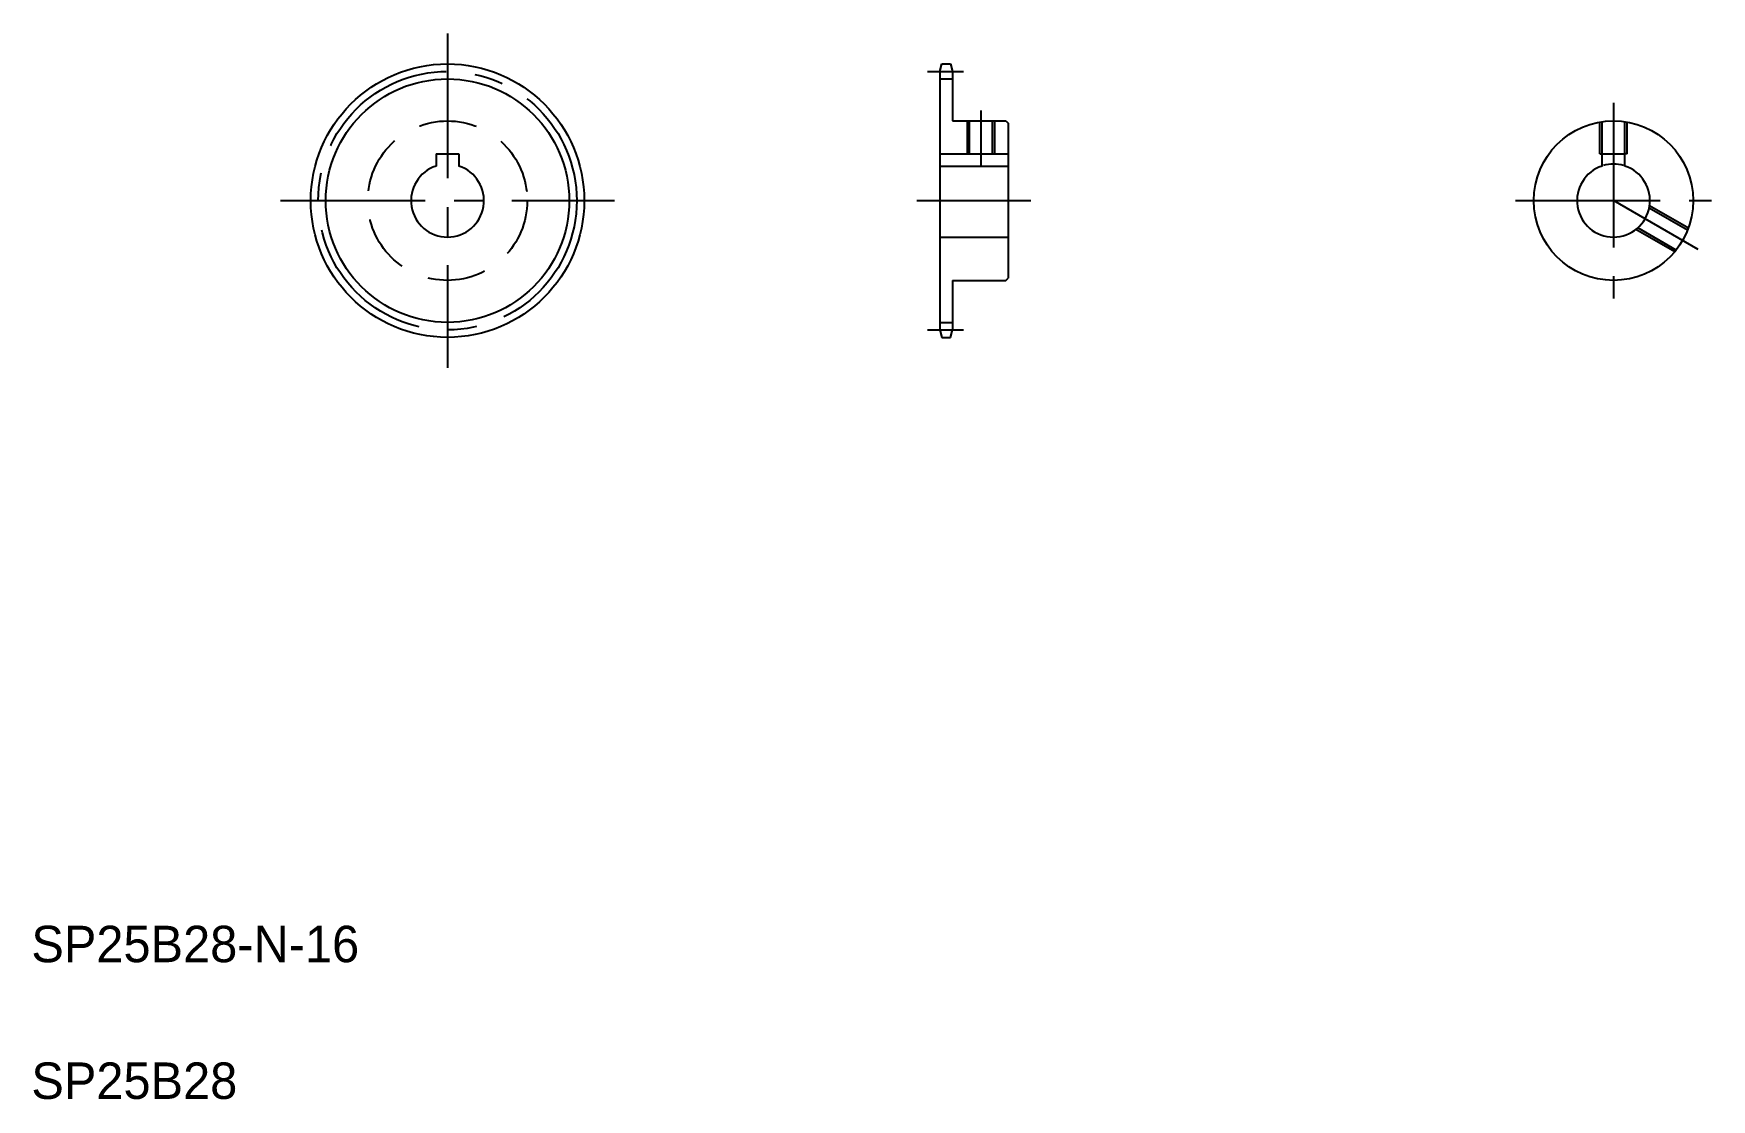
# Model space of a CAD drawing. Extents: x 20 to 389, y 20 to 254.
import ezdxf

# ---------------------------------------------------------------- set-up
doc = ezdxf.new("R2010")
doc.units = 0
doc.linetypes.add('CENTER', pattern=[50.8, 31.75, -6.35, 6.35, -6.35])
doc.linetypes.add('DASHED', pattern=[19.05, 12.7, -6.35])
doc.layers.get('0').update_dxf_attribs({"linetype": 'CONTINUOUS'})
doc.layers.add('CENTER', color=1, linetype='CENTER')

msp = doc.modelspace()

# ---------------------------------------------------------------- linework, layer by layer
at = {"color": 7, "linetype": 'CONTINUOUS'}
for p, q in [((219.37, 245.47), (219.81, 247.12)), ((219.81, 247.12), (221.73, 247.12)), ((221.73, 247.12), (222.17, 245.47)), ((219.37, 245.47), (219.37, 188.76)), ((219.37, 243.83), (222.17, 243.83)), ((222.17, 245.47), (222.17, 234.62)), ((222.17, 234.62), (233.87, 234.62)), ((225.87, 234.62), (225.87, 227.42)), ((230.87, 234.62), (230.87, 227.42)), ((233.87, 234.62), (234.37, 234.12)), ((234.37, 234.12), (234.37, 200.12)), ((108.84, 227.42), (113.84, 227.42)), ((108.84, 227.42), (108.84, 224.72)), ((113.84, 227.42), (113.84, 224.72)), ((219.37, 227.42), (234.37, 227.42)), ((219.37, 224.72), (234.37, 224.72)), ((364.76, 227.42), (369.76, 227.42)), ((364.76, 224.72), (364.76, 227.42)), ((369.76, 224.72), (369.76, 227.42)), ((219.37, 209.12), (234.37, 209.12)), ((222.17, 199.62), (233.87, 199.62)), ((222.17, 199.62), (222.17, 188.76)), ((233.87, 199.62), (234.37, 200.12)), ((222.17, 196.91), (222.17, 196.91)), ((222.17, 194.19), (222.17, 194.19)), ((219.37, 190.41), (222.17, 190.41)), ((219.37, 188.76), (219.81, 187.12)), ((221.73, 187.12), (222.17, 188.76)), ((219.81, 187.12), (221.73, 187.12))]:
    msp.add_line(p, q, dxfattribs=at)
at = {"color": 3, "linetype": 'CONTINUOUS'}
for p, q in [((225.37, 234.62), (225.37, 227.42)), ((231.37, 234.62), (231.37, 227.42))]:
    msp.add_line(p, q, dxfattribs=at)
at = {"color": 3, "linetype": 'DASHED'}
for p, q in [((364.26, 227.42), (364.26, 234.36)), ((364.76, 227.42), (364.76, 234.44)), ((369.76, 227.42), (369.76, 234.44)), ((370.26, 227.42), (370.26, 234.36)), ((364.26, 227.42), (364.76, 227.42)), ((370.26, 227.42), (369.76, 227.42)), ((383.51, 210.62), (375.09, 215.48)), ((383.69, 211.1), (375.18, 216.01)), ((380.69, 205.9), (372.18, 210.81)), ((381.01, 206.29), (372.59, 211.15))]:
    msp.add_line(p, q, dxfattribs=at)
at = {"color": 7, "linetype": 'CONTINUOUS'}
for centre, radius in [((111.34, 217.12), 30), ((367.26, 217.12), 17.5)]:
    msp.add_circle(centre, radius, dxfattribs=at)
at = {"color": 3, "linetype": 'CONTINUOUS'}
msp.add_circle((111.34, 217.12), 26.71, dxfattribs=at)
at = {"color": 3, "linetype": 'DASHED'}
msp.add_circle((111.34, 217.12), 17.5, dxfattribs=at)
at = {"color": 7, "linetype": 'CONTINUOUS'}
for centre in [(111.34, 217.12), (367.26, 217.12)]:
    msp.add_arc(centre, 8, 108.21, 71.79, dxfattribs=at)
at = {"color": 3, "linetype": 'CONTINUOUS'}
msp.add_arc((367.26, 217.12), 8, 74.038, 105.962, dxfattribs=at)
at = {"layer": 'CENTER', "color": 1, "linetype": 'CENTER'}
for p, q in [((111.34, 253.79), (111.34, 180.45)), ((216.7, 245.47), (224.59, 245.47)), ((228.37, 236.92), (228.37, 224.81)), ((367.26, 238.62), (367.26, 195.62)), ((74.67, 217.12), (148.01, 217.12)), ((214.37, 217.12), (239.37, 217.12)), ((345.76, 217.12), (388.76, 217.12)), ((385.88, 206.37), (367.26, 217.12)), ((216.7, 188.76), (224.59, 188.76))]:
    msp.add_line(p, q, dxfattribs=at)
msp.add_circle((111.34, 217.12), 28.36, dxfattribs=at)

# ---------------------------------------------------------------- texts
at = {"color": 7, "linetype": 'CONTINUOUS'}
for s, p in [('SP25B28-N-16', (20, 50)), ('SP25B28', (20, 20))]:
    msp.add_text(s, height=8, dxfattribs=at).set_placement(p)

doc.saveas('drawing.dxf')
